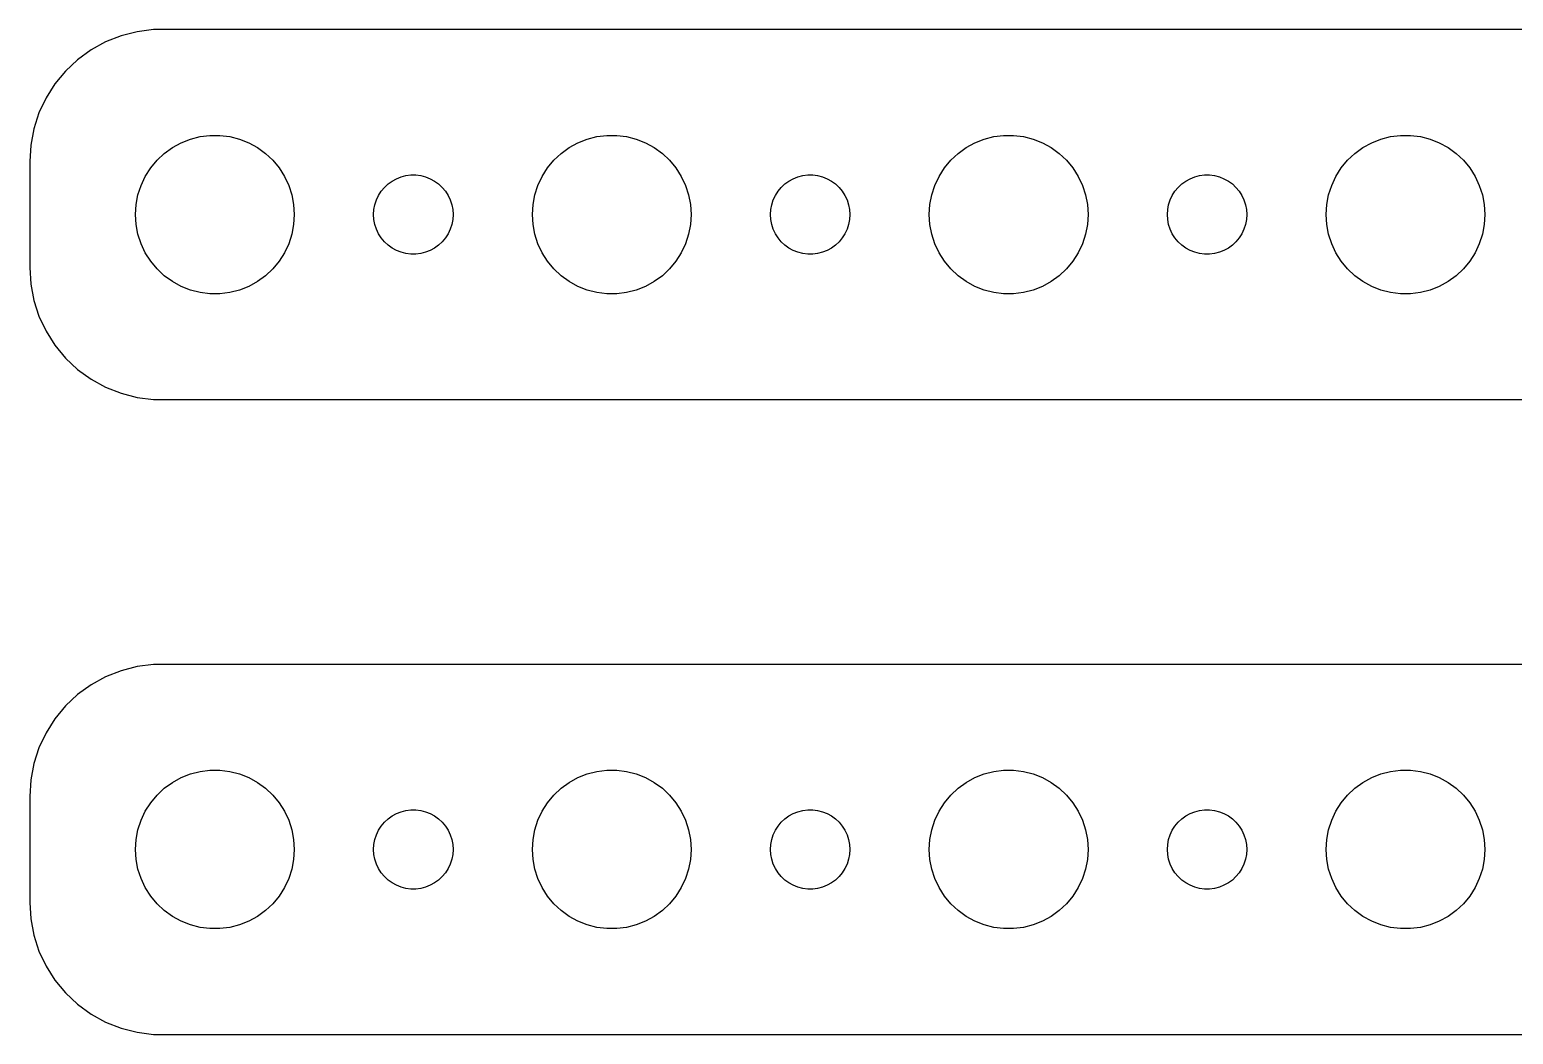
# Model space of a CAD drawing. Header units: metres. Extents: x -217 to 217, y 17 to 55.
# Drawn here: x -217 to -160.9, y 17 to 55 of the extents above; entities that cross this region are included whole.
import ezdxf

# ---------------------------------------------------------------- set-up
doc = ezdxf.new("R2010")
doc.units = ezdxf.units.M

msp = doc.modelspace()

# ---------------------------------------------------------------- linework, layer by layer
for p, q in [((-212.314, 54.9901), (-212.937, 54.9114)), ((212.314, 54.9901), (-212.314, 54.9901)), ((-214.129, 54.5241), (-214.679, 54.2216)), ((-213.545, 54.7553), (-214.129, 54.5241)), ((-212.937, 54.9114), (-213.545, 54.7553)), ((-215.187, 53.8526), (-215.645, 53.4227)), ((-214.679, 54.2216), (-215.187, 53.8526)), ((-215.645, 53.4227), (-216.045, 52.9389)), ((-216.045, 52.9389), (-216.382, 52.4088)), ((-216.382, 52.4088), (-216.649, 51.8406)), ((-216.649, 51.8406), (-216.843, 51.2434)), ((-216.843, 51.2434), (-216.961, 50.6267)), ((-216.961, 50.6267), (-217, 50)), ((-211.912, 50.3115), (-211.607, 50.533)), ((-211.607, 50.533), (-211.277, 50.7145)), ((-211.277, 50.7145), (-210.927, 50.8532)), ((-210.927, 50.8532), (-210.562, 50.9469)), ((-210.562, 50.9469), (-210.188, 50.9941)), ((-210.188, 50.9941), (-209.812, 50.9941)), ((-209.812, 50.9941), (-209.438, 50.9469)), ((-209.438, 50.9469), (-209.073, 50.8532)), ((-209.073, 50.8532), (-208.723, 50.7145)), ((-208.723, 50.7145), (-208.393, 50.533)), ((-208.393, 50.533), (-208.088, 50.3115)), ((-196.912, 50.3115), (-196.607, 50.533)), ((-196.607, 50.533), (-196.277, 50.7145)), ((-196.277, 50.7145), (-195.927, 50.8532)), ((-195.927, 50.8532), (-195.562, 50.9469)), ((-195.562, 50.9469), (-195.188, 50.9941)), ((-195.188, 50.9941), (-194.812, 50.9941)), ((-194.812, 50.9941), (-194.438, 50.9469)), ((-194.438, 50.9469), (-194.073, 50.8532)), ((-194.073, 50.8532), (-193.723, 50.7145)), ((-193.723, 50.7145), (-193.393, 50.533)), ((-193.393, 50.533), (-193.088, 50.3115)), ((-181.912, 50.3115), (-181.607, 50.533)), ((-181.607, 50.533), (-181.277, 50.7145)), ((-181.277, 50.7145), (-180.927, 50.8532)), ((-180.927, 50.8532), (-180.562, 50.9469)), ((-180.562, 50.9469), (-180.188, 50.9941)), ((-180.188, 50.9941), (-179.812, 50.9941)), ((-179.812, 50.9941), (-179.438, 50.9469)), ((-179.438, 50.9469), (-179.073, 50.8532)), ((-179.073, 50.8532), (-178.723, 50.7145)), ((-178.723, 50.7145), (-178.393, 50.533)), ((-178.393, 50.533), (-178.088, 50.3115)), ((-166.912, 50.3115), (-166.607, 50.533)), ((-166.607, 50.533), (-166.277, 50.7145)), ((-166.277, 50.7145), (-165.927, 50.8532)), ((-165.927, 50.8532), (-165.562, 50.9469)), ((-165.562, 50.9469), (-165.188, 50.9941)), ((-165.188, 50.9941), (-164.812, 50.9941)), ((-164.812, 50.9941), (-164.438, 50.9469)), ((-164.438, 50.9469), (-164.073, 50.8532)), ((-164.073, 50.8532), (-163.723, 50.7145)), ((-163.723, 50.7145), (-163.393, 50.533)), ((-163.393, 50.533), (-163.088, 50.3115)), ((-217, 50), (-217, 46)), ((-212.427, 49.7634), (-212.187, 50.0536)), ((-212.187, 50.0536), (-211.912, 50.3115)), ((-208.088, 50.3115), (-207.813, 50.0536)), ((-207.813, 50.0536), (-207.573, 49.7634)), ((-197.427, 49.7634), (-197.187, 50.0536)), ((-197.187, 50.0536), (-196.912, 50.3115)), ((-193.088, 50.3115), (-192.813, 50.0536)), ((-192.813, 50.0536), (-192.573, 49.7634)), ((-182.427, 49.7634), (-182.187, 50.0536)), ((-182.187, 50.0536), (-181.912, 50.3115)), ((-178.088, 50.3115), (-177.813, 50.0536)), ((-177.813, 50.0536), (-177.573, 49.7634)), ((-167.427, 49.7634), (-167.187, 50.0536)), ((-167.187, 50.0536), (-166.912, 50.3115)), ((-163.088, 50.3115), (-162.813, 50.0536)), ((-162.813, 50.0536), (-162.573, 49.7634)), ((-212.789, 49.1044), (-212.629, 49.4453)), ((-212.629, 49.4453), (-212.427, 49.7634)), ((-207.573, 49.7634), (-207.371, 49.4453)), ((-207.371, 49.4453), (-207.211, 49.1044)), ((-203.304, 49.2665), (-203.139, 49.3572)), ((-203.139, 49.3572), (-202.964, 49.4266)), ((-202.964, 49.4266), (-202.781, 49.4734)), ((-202.781, 49.4734), (-202.594, 49.497)), ((-202.594, 49.497), (-202.406, 49.497)), ((-202.406, 49.497), (-202.219, 49.4734)), ((-202.219, 49.4734), (-202.036, 49.4266)), ((-202.036, 49.4266), (-201.861, 49.3572)), ((-201.861, 49.3572), (-201.696, 49.2665)), ((-197.789, 49.1044), (-197.629, 49.4453)), ((-197.629, 49.4453), (-197.427, 49.7634)), ((-192.573, 49.7634), (-192.371, 49.4453)), ((-192.371, 49.4453), (-192.211, 49.1044)), ((-188.304, 49.2665), (-188.139, 49.3572)), ((-188.139, 49.3572), (-187.964, 49.4266)), ((-187.964, 49.4266), (-187.781, 49.4734)), ((-187.781, 49.4734), (-187.594, 49.497)), ((-187.594, 49.497), (-187.406, 49.497)), ((-187.406, 49.497), (-187.219, 49.4734)), ((-187.219, 49.4734), (-187.036, 49.4266)), ((-187.036, 49.4266), (-186.861, 49.3572)), ((-186.861, 49.3572), (-186.696, 49.2665)), ((-182.789, 49.1044), (-182.629, 49.4453)), ((-182.629, 49.4453), (-182.427, 49.7634)), ((-177.573, 49.7634), (-177.371, 49.4453)), ((-177.371, 49.4453), (-177.211, 49.1044)), ((-173.304, 49.2665), (-173.139, 49.3572)), ((-173.139, 49.3572), (-172.964, 49.4266)), ((-172.964, 49.4266), (-172.781, 49.4734)), ((-172.781, 49.4734), (-172.594, 49.497)), ((-172.594, 49.497), (-172.406, 49.497)), ((-172.406, 49.497), (-172.219, 49.4734)), ((-172.219, 49.4734), (-172.036, 49.4266)), ((-172.036, 49.4266), (-171.861, 49.3572)), ((-171.861, 49.3572), (-171.696, 49.2665)), ((-167.789, 49.1044), (-167.629, 49.4453)), ((-167.629, 49.4453), (-167.427, 49.7634)), ((-162.573, 49.7634), (-162.371, 49.4453)), ((-162.371, 49.4453), (-162.211, 49.1044)), ((-212.906, 48.7461), (-212.789, 49.1044)), ((-207.211, 49.1044), (-207.094, 48.7461)), ((-203.814, 48.7226), (-203.714, 48.8817)), ((-203.714, 48.8817), (-203.593, 49.0268)), ((-203.593, 49.0268), (-203.456, 49.1558)), ((-203.456, 49.1558), (-203.304, 49.2665)), ((-201.696, 49.2665), (-201.544, 49.1558)), ((-201.544, 49.1558), (-201.407, 49.0268)), ((-201.407, 49.0268), (-201.286, 48.8817)), ((-201.286, 48.8817), (-201.186, 48.7226)), ((-197.906, 48.7461), (-197.789, 49.1044)), ((-192.211, 49.1044), (-192.094, 48.7461)), ((-188.814, 48.7226), (-188.714, 48.8817)), ((-188.714, 48.8817), (-188.593, 49.0268)), ((-188.593, 49.0268), (-188.456, 49.1558)), ((-188.456, 49.1558), (-188.304, 49.2665)), ((-186.696, 49.2665), (-186.544, 49.1558)), ((-186.544, 49.1558), (-186.407, 49.0268)), ((-186.407, 49.0268), (-186.286, 48.8817)), ((-186.286, 48.8817), (-186.186, 48.7226)), ((-182.906, 48.7461), (-182.789, 49.1044)), ((-177.211, 49.1044), (-177.094, 48.7461)), ((-173.814, 48.7226), (-173.714, 48.8817)), ((-173.714, 48.8817), (-173.593, 49.0268)), ((-173.593, 49.0268), (-173.456, 49.1558)), ((-173.456, 49.1558), (-173.304, 49.2665)), ((-171.696, 49.2665), (-171.544, 49.1558)), ((-171.544, 49.1558), (-171.407, 49.0268)), ((-171.407, 49.0268), (-171.286, 48.8817)), ((-171.286, 48.8817), (-171.186, 48.7226)), ((-167.906, 48.7461), (-167.789, 49.1044)), ((-162.211, 49.1044), (-162.094, 48.7461)), ((-213, 48), (-212.976, 48.376)), ((-212.976, 48.376), (-212.906, 48.7461)), ((-207.094, 48.7461), (-207.024, 48.376)), ((-207.024, 48.376), (-207, 48)), ((-203.988, 48.188), (-203.953, 48.373)), ((-203.953, 48.373), (-203.895, 48.5522)), ((-203.895, 48.5522), (-203.814, 48.7226)), ((-201.186, 48.7226), (-201.105, 48.5522)), ((-201.105, 48.5522), (-201.047, 48.373)), ((-201.047, 48.373), (-201.012, 48.188)), ((-198, 48), (-197.976, 48.376)), ((-197.976, 48.376), (-197.906, 48.7461)), ((-192.094, 48.7461), (-192.024, 48.376)), ((-192.024, 48.376), (-192, 48)), ((-188.988, 48.188), (-188.953, 48.373)), ((-188.953, 48.373), (-188.895, 48.5522)), ((-188.895, 48.5522), (-188.814, 48.7226)), ((-186.186, 48.7226), (-186.105, 48.5522)), ((-186.105, 48.5522), (-186.047, 48.373)), ((-186.047, 48.373), (-186.012, 48.188)), ((-183, 48), (-182.976, 48.376)), ((-182.976, 48.376), (-182.906, 48.7461)), ((-177.094, 48.7461), (-177.024, 48.376)), ((-177.024, 48.376), (-177, 48)), ((-173.988, 48.188), (-173.953, 48.373)), ((-173.953, 48.373), (-173.895, 48.5522)), ((-173.895, 48.5522), (-173.814, 48.7226)), ((-171.186, 48.7226), (-171.105, 48.5522)), ((-171.105, 48.5522), (-171.047, 48.373)), ((-171.047, 48.373), (-171.012, 48.188)), ((-168, 48), (-167.976, 48.376)), ((-167.976, 48.376), (-167.906, 48.7461)), ((-162.094, 48.7461), (-162.024, 48.376)), ((-162.024, 48.376), (-162, 48)), ((-212.976, 47.624), (-213, 48)), ((-207, 48), (-207.024, 47.624)), ((-204, 48), (-203.988, 48.188)), ((-203.988, 47.812), (-204, 48)), ((-203.953, 47.627), (-203.988, 47.812)), ((-201.012, 47.812), (-201.047, 47.627)), ((-201.012, 48.188), (-201, 48)), ((-201, 48), (-201.012, 47.812)), ((-197.976, 47.624), (-198, 48)), ((-192, 48), (-192.024, 47.624)), ((-189, 48), (-188.988, 48.188)), ((-188.988, 47.812), (-189, 48)), ((-188.953, 47.627), (-188.988, 47.812)), ((-186.012, 47.812), (-186.047, 47.627)), ((-186.012, 48.188), (-186, 48)), ((-186, 48), (-186.012, 47.812)), ((-182.976, 47.624), (-183, 48)), ((-177, 48), (-177.024, 47.624)), ((-174, 48), (-173.988, 48.188)), ((-173.988, 47.812), (-174, 48)), ((-173.953, 47.627), (-173.988, 47.812)), ((-171.012, 47.812), (-171.047, 47.627)), ((-171.012, 48.188), (-171, 48)), ((-171, 48), (-171.012, 47.812)), ((-167.976, 47.624), (-168, 48)), ((-162, 48), (-162.024, 47.624)), ((-212.906, 47.2539), (-212.976, 47.624)), ((-212.789, 46.8956), (-212.906, 47.2539)), ((-207.094, 47.2539), (-207.211, 46.8956)), ((-207.024, 47.624), (-207.094, 47.2539)), ((-203.895, 47.4478), (-203.953, 47.627)), ((-203.814, 47.2774), (-203.895, 47.4478)), ((-203.714, 47.1183), (-203.814, 47.2774)), ((-203.593, 46.9732), (-203.714, 47.1183)), ((-201.286, 47.1183), (-201.407, 46.9732)), ((-201.186, 47.2774), (-201.286, 47.1183)), ((-201.105, 47.4478), (-201.186, 47.2774)), ((-201.047, 47.627), (-201.105, 47.4478)), ((-197.906, 47.2539), (-197.976, 47.624)), ((-197.789, 46.8956), (-197.906, 47.2539)), ((-192.094, 47.2539), (-192.211, 46.8956)), ((-192.024, 47.624), (-192.094, 47.2539)), ((-188.895, 47.4478), (-188.953, 47.627)), ((-188.814, 47.2774), (-188.895, 47.4478)), ((-188.714, 47.1183), (-188.814, 47.2774)), ((-188.593, 46.9732), (-188.714, 47.1183)), ((-186.286, 47.1183), (-186.407, 46.9732)), ((-186.186, 47.2774), (-186.286, 47.1183)), ((-186.105, 47.4478), (-186.186, 47.2774)), ((-186.047, 47.627), (-186.105, 47.4478)), ((-182.906, 47.2539), (-182.976, 47.624)), ((-182.789, 46.8956), (-182.906, 47.2539)), ((-177.094, 47.2539), (-177.211, 46.8956)), ((-177.024, 47.624), (-177.094, 47.2539)), ((-173.895, 47.4478), (-173.953, 47.627)), ((-173.814, 47.2774), (-173.895, 47.4478)), ((-173.714, 47.1183), (-173.814, 47.2774)), ((-173.593, 46.9732), (-173.714, 47.1183)), ((-171.286, 47.1183), (-171.407, 46.9732)), ((-171.186, 47.2774), (-171.286, 47.1183)), ((-171.105, 47.4478), (-171.186, 47.2774)), ((-171.047, 47.627), (-171.105, 47.4478)), ((-167.906, 47.2539), (-167.976, 47.624)), ((-167.789, 46.8956), (-167.906, 47.2539)), ((-162.094, 47.2539), (-162.211, 46.8956)), ((-162.024, 47.624), (-162.094, 47.2539)), ((-212.629, 46.5547), (-212.789, 46.8956)), ((-212.427, 46.2366), (-212.629, 46.5547)), ((-207.371, 46.5547), (-207.573, 46.2366)), ((-207.211, 46.8956), (-207.371, 46.5547)), ((-203.456, 46.8442), (-203.593, 46.9732)), ((-203.304, 46.7335), (-203.456, 46.8442)), ((-203.139, 46.6428), (-203.304, 46.7335)), ((-202.964, 46.5734), (-203.139, 46.6428)), ((-202.781, 46.5266), (-202.964, 46.5734)), ((-202.036, 46.5734), (-202.219, 46.5266)), ((-201.861, 46.6428), (-202.036, 46.5734)), ((-201.696, 46.7335), (-201.861, 46.6428)), ((-201.544, 46.8442), (-201.696, 46.7335)), ((-201.407, 46.9732), (-201.544, 46.8442)), ((-197.629, 46.5547), (-197.789, 46.8956)), ((-197.427, 46.2366), (-197.629, 46.5547)), ((-192.371, 46.5547), (-192.573, 46.2366)), ((-192.211, 46.8956), (-192.371, 46.5547)), ((-188.456, 46.8442), (-188.593, 46.9732)), ((-188.304, 46.7335), (-188.456, 46.8442)), ((-188.139, 46.6428), (-188.304, 46.7335)), ((-187.964, 46.5734), (-188.139, 46.6428)), ((-187.781, 46.5266), (-187.964, 46.5734)), ((-187.036, 46.5734), (-187.219, 46.5266)), ((-186.861, 46.6428), (-187.036, 46.5734)), ((-186.696, 46.7335), (-186.861, 46.6428)), ((-186.544, 46.8442), (-186.696, 46.7335)), ((-186.407, 46.9732), (-186.544, 46.8442)), ((-182.629, 46.5547), (-182.789, 46.8956)), ((-182.427, 46.2366), (-182.629, 46.5547)), ((-177.371, 46.5547), (-177.573, 46.2366)), ((-177.211, 46.8956), (-177.371, 46.5547)), ((-173.456, 46.8442), (-173.593, 46.9732)), ((-173.304, 46.7335), (-173.456, 46.8442)), ((-173.139, 46.6428), (-173.304, 46.7335)), ((-172.964, 46.5734), (-173.139, 46.6428)), ((-172.781, 46.5266), (-172.964, 46.5734)), ((-172.036, 46.5734), (-172.219, 46.5266)), ((-171.861, 46.6428), (-172.036, 46.5734)), ((-171.696, 46.7335), (-171.861, 46.6428)), ((-171.544, 46.8442), (-171.696, 46.7335)), ((-171.407, 46.9732), (-171.544, 46.8442)), ((-167.629, 46.5547), (-167.789, 46.8956)), ((-167.427, 46.2366), (-167.629, 46.5547)), ((-162.371, 46.5547), (-162.573, 46.2366)), ((-162.211, 46.8956), (-162.371, 46.5547)), ((-217, 46), (-216.961, 45.3733)), ((-212.187, 45.9464), (-212.427, 46.2366)), ((-207.573, 46.2366), (-207.813, 45.9464)), ((-202.594, 46.503), (-202.781, 46.5266)), ((-202.406, 46.503), (-202.594, 46.503)), ((-202.219, 46.5266), (-202.406, 46.503)), ((-197.187, 45.9464), (-197.427, 46.2366)), ((-192.573, 46.2366), (-192.813, 45.9464)), ((-187.594, 46.503), (-187.781, 46.5266)), ((-187.406, 46.503), (-187.594, 46.503)), ((-187.219, 46.5266), (-187.406, 46.503)), ((-182.187, 45.9464), (-182.427, 46.2366)), ((-177.573, 46.2366), (-177.813, 45.9464)), ((-172.594, 46.503), (-172.781, 46.5266)), ((-172.406, 46.503), (-172.594, 46.503)), ((-172.219, 46.5266), (-172.406, 46.503)), ((-167.187, 45.9464), (-167.427, 46.2366)), ((-162.573, 46.2366), (-162.813, 45.9464)), ((-211.912, 45.6885), (-212.187, 45.9464)), ((-211.607, 45.467), (-211.912, 45.6885)), ((-211.277, 45.2855), (-211.607, 45.467)), ((-208.393, 45.467), (-208.723, 45.2855)), ((-208.088, 45.6885), (-208.393, 45.467)), ((-207.813, 45.9464), (-208.088, 45.6885)), ((-196.912, 45.6885), (-197.187, 45.9464)), ((-196.607, 45.467), (-196.912, 45.6885)), ((-196.277, 45.2855), (-196.607, 45.467)), ((-193.393, 45.467), (-193.723, 45.2855)), ((-193.088, 45.6885), (-193.393, 45.467)), ((-192.813, 45.9464), (-193.088, 45.6885)), ((-181.912, 45.6885), (-182.187, 45.9464)), ((-181.607, 45.467), (-181.912, 45.6885)), ((-181.277, 45.2855), (-181.607, 45.467)), ((-178.393, 45.467), (-178.723, 45.2855)), ((-178.088, 45.6885), (-178.393, 45.467)), ((-177.813, 45.9464), (-178.088, 45.6885)), ((-166.912, 45.6885), (-167.187, 45.9464)), ((-166.607, 45.467), (-166.912, 45.6885)), ((-166.277, 45.2855), (-166.607, 45.467)), ((-163.393, 45.467), (-163.723, 45.2855)), ((-163.088, 45.6885), (-163.393, 45.467)), ((-162.813, 45.9464), (-163.088, 45.6885)), ((-216.961, 45.3733), (-216.843, 44.7566)), ((-210.927, 45.1468), (-211.277, 45.2855)), ((-210.562, 45.0531), (-210.927, 45.1468)), ((-210.188, 45.0059), (-210.562, 45.0531)), ((-209.812, 45.0059), (-210.188, 45.0059)), ((-209.438, 45.0531), (-209.812, 45.0059)), ((-209.073, 45.1468), (-209.438, 45.0531)), ((-208.723, 45.2855), (-209.073, 45.1468)), ((-195.927, 45.1468), (-196.277, 45.2855)), ((-195.562, 45.0531), (-195.927, 45.1468)), ((-195.188, 45.0059), (-195.562, 45.0531)), ((-194.812, 45.0059), (-195.188, 45.0059)), ((-194.438, 45.0531), (-194.812, 45.0059)), ((-194.073, 45.1468), (-194.438, 45.0531)), ((-193.723, 45.2855), (-194.073, 45.1468)), ((-180.927, 45.1468), (-181.277, 45.2855)), ((-180.562, 45.0531), (-180.927, 45.1468)), ((-180.188, 45.0059), (-180.562, 45.0531)), ((-179.812, 45.0059), (-180.188, 45.0059)), ((-179.438, 45.0531), (-179.812, 45.0059)), ((-179.073, 45.1468), (-179.438, 45.0531)), ((-178.723, 45.2855), (-179.073, 45.1468)), ((-165.927, 45.1468), (-166.277, 45.2855)), ((-165.562, 45.0531), (-165.927, 45.1468)), ((-165.188, 45.0059), (-165.562, 45.0531)), ((-164.812, 45.0059), (-165.188, 45.0059)), ((-164.438, 45.0531), (-164.812, 45.0059)), ((-164.073, 45.1468), (-164.438, 45.0531)), ((-163.723, 45.2855), (-164.073, 45.1468)), ((-216.843, 44.7566), (-216.649, 44.1594)), ((-216.649, 44.1594), (-216.382, 43.5912)), ((-216.382, 43.5912), (-216.045, 43.0611)), ((-216.045, 43.0611), (-215.645, 42.5773)), ((-215.645, 42.5773), (-215.187, 42.1474)), ((-215.187, 42.1474), (-214.679, 41.7784)), ((-214.679, 41.7784), (-214.129, 41.4759)), ((-214.129, 41.4759), (-213.545, 41.2447)), ((-213.545, 41.2447), (-212.937, 41.0886)), ((-212.937, 41.0886), (-212.314, 41.0099)), ((-212.314, 41.0099), (212.314, 41.0099)), ((-212.937, 30.9114), (-213.545, 30.7553)), ((-212.314, 30.9901), (-212.937, 30.9114)), ((212.314, 30.9901), (-212.314, 30.9901)), ((-214.129, 30.5241), (-214.679, 30.2216)), ((-213.545, 30.7553), (-214.129, 30.5241)), ((-215.187, 29.8526), (-215.645, 29.4227)), ((-214.679, 30.2216), (-215.187, 29.8526)), ((-215.645, 29.4227), (-216.045, 28.9389)), ((-216.045, 28.9389), (-216.382, 28.4088)), ((-216.382, 28.4088), (-216.649, 27.8406)), ((-216.649, 27.8406), (-216.843, 27.2434)), ((-216.843, 27.2434), (-216.961, 26.6267)), ((-210.927, 26.8532), (-210.562, 26.9469)), ((-210.562, 26.9469), (-210.188, 26.9941)), ((-210.188, 26.9941), (-209.812, 26.9941)), ((-209.812, 26.9941), (-209.438, 26.9469)), ((-209.438, 26.9469), (-209.073, 26.8532)), ((-195.927, 26.8532), (-195.562, 26.9469)), ((-195.562, 26.9469), (-195.188, 26.9941)), ((-195.188, 26.9941), (-194.812, 26.9941)), ((-194.812, 26.9941), (-194.438, 26.9469)), ((-194.438, 26.9469), (-194.073, 26.8532)), ((-180.927, 26.8532), (-180.562, 26.9469)), ((-180.562, 26.9469), (-180.188, 26.9941)), ((-180.188, 26.9941), (-179.812, 26.9941)), ((-179.812, 26.9941), (-179.438, 26.9469)), ((-179.438, 26.9469), (-179.073, 26.8532)), ((-165.927, 26.8532), (-165.562, 26.9469)), ((-165.562, 26.9469), (-165.188, 26.9941)), ((-165.188, 26.9941), (-164.812, 26.9941)), ((-164.812, 26.9941), (-164.438, 26.9469)), ((-164.438, 26.9469), (-164.073, 26.8532)), ((-216.961, 26.6267), (-217, 26)), ((-211.912, 26.3115), (-211.607, 26.533)), ((-211.607, 26.533), (-211.277, 26.7145)), ((-211.277, 26.7145), (-210.927, 26.8532)), ((-209.073, 26.8532), (-208.723, 26.7145)), ((-208.723, 26.7145), (-208.393, 26.533)), ((-208.393, 26.533), (-208.088, 26.3115)), ((-196.912, 26.3115), (-196.607, 26.533)), ((-196.607, 26.533), (-196.277, 26.7145)), ((-196.277, 26.7145), (-195.927, 26.8532)), ((-194.073, 26.8532), (-193.723, 26.7145)), ((-193.723, 26.7145), (-193.393, 26.533)), ((-193.393, 26.533), (-193.088, 26.3115)), ((-181.912, 26.3115), (-181.607, 26.533)), ((-181.607, 26.533), (-181.277, 26.7145)), ((-181.277, 26.7145), (-180.927, 26.8532)), ((-179.073, 26.8532), (-178.723, 26.7145)), ((-178.723, 26.7145), (-178.393, 26.533)), ((-178.393, 26.533), (-178.088, 26.3115)), ((-166.912, 26.3115), (-166.607, 26.533)), ((-166.607, 26.533), (-166.277, 26.7145)), ((-166.277, 26.7145), (-165.927, 26.8532)), ((-164.073, 26.8532), (-163.723, 26.7145)), ((-163.723, 26.7145), (-163.393, 26.533)), ((-163.393, 26.533), (-163.088, 26.3115)), ((-217, 26), (-217, 22)), ((-212.427, 25.7634), (-212.187, 26.0536)), ((-212.187, 26.0536), (-211.912, 26.3115)), ((-208.088, 26.3115), (-207.813, 26.0536)), ((-207.813, 26.0536), (-207.573, 25.7634)), ((-197.427, 25.7634), (-197.187, 26.0536)), ((-197.187, 26.0536), (-196.912, 26.3115)), ((-193.088, 26.3115), (-192.813, 26.0536)), ((-192.813, 26.0536), (-192.573, 25.7634)), ((-182.427, 25.7634), (-182.187, 26.0536)), ((-182.187, 26.0536), (-181.912, 26.3115)), ((-178.088, 26.3115), (-177.813, 26.0536)), ((-177.813, 26.0536), (-177.573, 25.7634)), ((-167.427, 25.7634), (-167.187, 26.0536)), ((-167.187, 26.0536), (-166.912, 26.3115)), ((-163.088, 26.3115), (-162.813, 26.0536)), ((-162.813, 26.0536), (-162.573, 25.7634)), ((-212.789, 25.1044), (-212.629, 25.4453)), ((-212.629, 25.4453), (-212.427, 25.7634)), ((-207.573, 25.7634), (-207.371, 25.4453)), ((-207.371, 25.4453), (-207.211, 25.1044)), ((-203.456, 25.1558), (-203.304, 25.2665)), ((-203.304, 25.2665), (-203.139, 25.3572)), ((-203.139, 25.3572), (-202.964, 25.4266)), ((-202.964, 25.4266), (-202.781, 25.4734)), ((-202.781, 25.4734), (-202.594, 25.497)), ((-202.594, 25.497), (-202.406, 25.497)), ((-202.406, 25.497), (-202.219, 25.4734)), ((-202.219, 25.4734), (-202.036, 25.4266)), ((-202.036, 25.4266), (-201.861, 25.3572)), ((-201.861, 25.3572), (-201.696, 25.2665)), ((-201.696, 25.2665), (-201.544, 25.1558)), ((-197.789, 25.1044), (-197.629, 25.4453)), ((-197.629, 25.4453), (-197.427, 25.7634)), ((-192.573, 25.7634), (-192.371, 25.4453)), ((-192.371, 25.4453), (-192.211, 25.1044)), ((-188.456, 25.1558), (-188.304, 25.2665)), ((-188.304, 25.2665), (-188.139, 25.3572)), ((-188.139, 25.3572), (-187.964, 25.4266)), ((-187.964, 25.4266), (-187.781, 25.4734)), ((-187.781, 25.4734), (-187.594, 25.497)), ((-187.594, 25.497), (-187.406, 25.497)), ((-187.406, 25.497), (-187.219, 25.4734)), ((-187.219, 25.4734), (-187.036, 25.4266)), ((-187.036, 25.4266), (-186.861, 25.3572)), ((-186.861, 25.3572), (-186.696, 25.2665)), ((-186.696, 25.2665), (-186.544, 25.1558)), ((-182.789, 25.1044), (-182.629, 25.4453)), ((-182.629, 25.4453), (-182.427, 25.7634)), ((-177.573, 25.7634), (-177.371, 25.4453)), ((-177.371, 25.4453), (-177.211, 25.1044)), ((-173.456, 25.1558), (-173.304, 25.2665)), ((-173.304, 25.2665), (-173.139, 25.3572)), ((-173.139, 25.3572), (-172.964, 25.4266)), ((-172.964, 25.4266), (-172.781, 25.4734)), ((-172.781, 25.4734), (-172.594, 25.497)), ((-172.594, 25.497), (-172.406, 25.497)), ((-172.406, 25.497), (-172.219, 25.4734)), ((-172.219, 25.4734), (-172.036, 25.4266)), ((-172.036, 25.4266), (-171.861, 25.3572)), ((-171.861, 25.3572), (-171.696, 25.2665)), ((-171.696, 25.2665), (-171.544, 25.1558)), ((-167.789, 25.1044), (-167.629, 25.4453)), ((-167.629, 25.4453), (-167.427, 25.7634)), ((-162.573, 25.7634), (-162.371, 25.4453)), ((-162.371, 25.4453), (-162.211, 25.1044)), ((-212.976, 24.376), (-212.906, 24.7461)), ((-212.906, 24.7461), (-212.789, 25.1044)), ((-207.211, 25.1044), (-207.094, 24.7461)), ((-207.094, 24.7461), (-207.024, 24.376)), ((-203.895, 24.5522), (-203.814, 24.7226)), ((-203.814, 24.7226), (-203.714, 24.8817)), ((-203.714, 24.8817), (-203.593, 25.0268)), ((-203.593, 25.0268), (-203.456, 25.1558)), ((-201.544, 25.1558), (-201.407, 25.0268)), ((-201.407, 25.0268), (-201.286, 24.8817)), ((-201.286, 24.8817), (-201.186, 24.7226)), ((-201.186, 24.7226), (-201.105, 24.5522)), ((-197.976, 24.376), (-197.906, 24.7461)), ((-197.906, 24.7461), (-197.789, 25.1044)), ((-192.211, 25.1044), (-192.094, 24.7461)), ((-192.094, 24.7461), (-192.024, 24.376)), ((-188.895, 24.5522), (-188.814, 24.7226)), ((-188.814, 24.7226), (-188.714, 24.8817)), ((-188.714, 24.8817), (-188.593, 25.0268)), ((-188.593, 25.0268), (-188.456, 25.1558)), ((-186.544, 25.1558), (-186.407, 25.0268)), ((-186.407, 25.0268), (-186.286, 24.8817)), ((-186.286, 24.8817), (-186.186, 24.7226)), ((-186.186, 24.7226), (-186.105, 24.5522)), ((-182.976, 24.376), (-182.906, 24.7461)), ((-182.906, 24.7461), (-182.789, 25.1044)), ((-177.211, 25.1044), (-177.094, 24.7461)), ((-177.094, 24.7461), (-177.024, 24.376)), ((-173.895, 24.5522), (-173.814, 24.7226)), ((-173.814, 24.7226), (-173.714, 24.8817)), ((-173.714, 24.8817), (-173.593, 25.0268)), ((-173.593, 25.0268), (-173.456, 25.1558)), ((-171.544, 25.1558), (-171.407, 25.0268)), ((-171.407, 25.0268), (-171.286, 24.8817)), ((-171.286, 24.8817), (-171.186, 24.7226)), ((-171.186, 24.7226), (-171.105, 24.5522)), ((-167.976, 24.376), (-167.906, 24.7461)), ((-167.906, 24.7461), (-167.789, 25.1044)), ((-162.211, 25.1044), (-162.094, 24.7461)), ((-162.094, 24.7461), (-162.024, 24.376)), ((-213, 24), (-212.976, 24.376)), ((-207.024, 24.376), (-207, 24)), ((-204, 24), (-203.988, 24.188)), ((-203.988, 24.188), (-203.953, 24.373)), ((-203.953, 24.373), (-203.895, 24.5522)), ((-201.105, 24.5522), (-201.047, 24.373)), ((-201.047, 24.373), (-201.012, 24.188)), ((-201.012, 24.188), (-201, 24)), ((-198, 24), (-197.976, 24.376)), ((-192.024, 24.376), (-192, 24)), ((-189, 24), (-188.988, 24.188)), ((-188.988, 24.188), (-188.953, 24.373)), ((-188.953, 24.373), (-188.895, 24.5522)), ((-186.105, 24.5522), (-186.047, 24.373)), ((-186.047, 24.373), (-186.012, 24.188)), ((-186.012, 24.188), (-186, 24)), ((-183, 24), (-182.976, 24.376)), ((-177.024, 24.376), (-177, 24)), ((-174, 24), (-173.988, 24.188)), ((-173.988, 24.188), (-173.953, 24.373)), ((-173.953, 24.373), (-173.895, 24.5522)), ((-171.105, 24.5522), (-171.047, 24.373)), ((-171.047, 24.373), (-171.012, 24.188)), ((-171.012, 24.188), (-171, 24)), ((-168, 24), (-167.976, 24.376)), ((-162.024, 24.376), (-162, 24)), ((-212.976, 23.624), (-213, 24)), ((-212.906, 23.2539), (-212.976, 23.624)), ((-207.024, 23.624), (-207.094, 23.2539)), ((-207, 24), (-207.024, 23.624)), ((-203.988, 23.812), (-204, 24)), ((-203.953, 23.627), (-203.988, 23.812)), ((-203.895, 23.4478), (-203.953, 23.627)), ((-201.047, 23.627), (-201.105, 23.4478)), ((-201.012, 23.812), (-201.047, 23.627)), ((-201, 24), (-201.012, 23.812)), ((-197.976, 23.624), (-198, 24)), ((-197.906, 23.2539), (-197.976, 23.624)), ((-192.024, 23.624), (-192.094, 23.2539)), ((-192, 24), (-192.024, 23.624)), ((-188.988, 23.812), (-189, 24)), ((-188.953, 23.627), (-188.988, 23.812)), ((-188.895, 23.4478), (-188.953, 23.627)), ((-186.047, 23.627), (-186.105, 23.4478)), ((-186.012, 23.812), (-186.047, 23.627)), ((-186, 24), (-186.012, 23.812)), ((-182.976, 23.624), (-183, 24)), ((-182.906, 23.2539), (-182.976, 23.624)), ((-177.024, 23.624), (-177.094, 23.2539)), ((-177, 24), (-177.024, 23.624)), ((-173.988, 23.812), (-174, 24)), ((-173.953, 23.627), (-173.988, 23.812)), ((-173.895, 23.4478), (-173.953, 23.627)), ((-171.047, 23.627), (-171.105, 23.4478)), ((-171.012, 23.812), (-171.047, 23.627)), ((-171, 24), (-171.012, 23.812)), ((-167.976, 23.624), (-168, 24)), ((-167.906, 23.2539), (-167.976, 23.624)), ((-162.024, 23.624), (-162.094, 23.2539)), ((-162, 24), (-162.024, 23.624)), ((-212.789, 22.8956), (-212.906, 23.2539)), ((-207.094, 23.2539), (-207.211, 22.8956)), ((-203.814, 23.2774), (-203.895, 23.4478)), ((-203.714, 23.1183), (-203.814, 23.2774)), ((-203.593, 22.9732), (-203.714, 23.1183)), ((-201.286, 23.1183), (-201.407, 22.9732)), ((-201.186, 23.2774), (-201.286, 23.1183)), ((-201.105, 23.4478), (-201.186, 23.2774)), ((-197.789, 22.8956), (-197.906, 23.2539)), ((-192.094, 23.2539), (-192.211, 22.8956)), ((-188.814, 23.2774), (-188.895, 23.4478)), ((-188.714, 23.1183), (-188.814, 23.2774)), ((-188.593, 22.9732), (-188.714, 23.1183)), ((-186.286, 23.1183), (-186.407, 22.9732)), ((-186.186, 23.2774), (-186.286, 23.1183)), ((-186.105, 23.4478), (-186.186, 23.2774)), ((-182.789, 22.8956), (-182.906, 23.2539)), ((-177.094, 23.2539), (-177.211, 22.8956)), ((-173.814, 23.2774), (-173.895, 23.4478)), ((-173.714, 23.1183), (-173.814, 23.2774)), ((-173.593, 22.9732), (-173.714, 23.1183)), ((-171.286, 23.1183), (-171.407, 22.9732)), ((-171.186, 23.2774), (-171.286, 23.1183)), ((-171.105, 23.4478), (-171.186, 23.2774)), ((-167.789, 22.8956), (-167.906, 23.2539)), ((-162.094, 23.2539), (-162.211, 22.8956)), ((-212.629, 22.5547), (-212.789, 22.8956)), ((-212.427, 22.2366), (-212.629, 22.5547)), ((-207.371, 22.5547), (-207.573, 22.2366)), ((-207.211, 22.8956), (-207.371, 22.5547)), ((-203.456, 22.8442), (-203.593, 22.9732)), ((-203.304, 22.7335), (-203.456, 22.8442)), ((-203.139, 22.6428), (-203.304, 22.7335)), ((-202.964, 22.5734), (-203.139, 22.6428)), ((-202.781, 22.5266), (-202.964, 22.5734)), ((-202.594, 22.503), (-202.781, 22.5266)), ((-202.406, 22.503), (-202.594, 22.503)), ((-202.219, 22.5266), (-202.406, 22.503)), ((-202.036, 22.5734), (-202.219, 22.5266)), ((-201.861, 22.6428), (-202.036, 22.5734)), ((-201.696, 22.7335), (-201.861, 22.6428)), ((-201.544, 22.8442), (-201.696, 22.7335)), ((-201.407, 22.9732), (-201.544, 22.8442)), ((-197.629, 22.5547), (-197.789, 22.8956)), ((-197.427, 22.2366), (-197.629, 22.5547)), ((-192.371, 22.5547), (-192.573, 22.2366)), ((-192.211, 22.8956), (-192.371, 22.5547)), ((-188.456, 22.8442), (-188.593, 22.9732)), ((-188.304, 22.7335), (-188.456, 22.8442)), ((-188.139, 22.6428), (-188.304, 22.7335)), ((-187.964, 22.5734), (-188.139, 22.6428)), ((-187.781, 22.5266), (-187.964, 22.5734)), ((-187.594, 22.503), (-187.781, 22.5266)), ((-187.406, 22.503), (-187.594, 22.503)), ((-187.219, 22.5266), (-187.406, 22.503)), ((-187.036, 22.5734), (-187.219, 22.5266)), ((-186.861, 22.6428), (-187.036, 22.5734)), ((-186.696, 22.7335), (-186.861, 22.6428)), ((-186.544, 22.8442), (-186.696, 22.7335)), ((-186.407, 22.9732), (-186.544, 22.8442)), ((-182.629, 22.5547), (-182.789, 22.8956)), ((-182.427, 22.2366), (-182.629, 22.5547)), ((-177.371, 22.5547), (-177.573, 22.2366)), ((-177.211, 22.8956), (-177.371, 22.5547)), ((-173.456, 22.8442), (-173.593, 22.9732)), ((-173.304, 22.7335), (-173.456, 22.8442)), ((-173.139, 22.6428), (-173.304, 22.7335)), ((-172.964, 22.5734), (-173.139, 22.6428)), ((-172.781, 22.5266), (-172.964, 22.5734)), ((-172.594, 22.503), (-172.781, 22.5266)), ((-172.406, 22.503), (-172.594, 22.503)), ((-172.219, 22.5266), (-172.406, 22.503)), ((-172.036, 22.5734), (-172.219, 22.5266)), ((-171.861, 22.6428), (-172.036, 22.5734)), ((-171.696, 22.7335), (-171.861, 22.6428)), ((-171.544, 22.8442), (-171.696, 22.7335)), ((-171.407, 22.9732), (-171.544, 22.8442)), ((-167.629, 22.5547), (-167.789, 22.8956)), ((-167.427, 22.2366), (-167.629, 22.5547)), ((-162.371, 22.5547), (-162.573, 22.2366)), ((-162.211, 22.8956), (-162.371, 22.5547)), ((-217, 22), (-216.961, 21.3733)), ((-212.187, 21.9464), (-212.427, 22.2366)), ((-211.912, 21.6885), (-212.187, 21.9464)), ((-207.813, 21.9464), (-208.088, 21.6885)), ((-207.573, 22.2366), (-207.813, 21.9464)), ((-197.187, 21.9464), (-197.427, 22.2366)), ((-196.912, 21.6885), (-197.187, 21.9464)), ((-192.813, 21.9464), (-193.088, 21.6885)), ((-192.573, 22.2366), (-192.813, 21.9464)), ((-182.187, 21.9464), (-182.427, 22.2366)), ((-181.912, 21.6885), (-182.187, 21.9464)), ((-177.813, 21.9464), (-178.088, 21.6885)), ((-177.573, 22.2366), (-177.813, 21.9464)), ((-167.187, 21.9464), (-167.427, 22.2366)), ((-166.912, 21.6885), (-167.187, 21.9464)), ((-162.813, 21.9464), (-163.088, 21.6885)), ((-162.573, 22.2366), (-162.813, 21.9464)), ((-216.961, 21.3733), (-216.843, 20.7566)), ((-211.607, 21.467), (-211.912, 21.6885)), ((-211.277, 21.2855), (-211.607, 21.467)), ((-208.393, 21.467), (-208.723, 21.2855)), ((-208.088, 21.6885), (-208.393, 21.467)), ((-196.607, 21.467), (-196.912, 21.6885)), ((-196.277, 21.2855), (-196.607, 21.467)), ((-193.393, 21.467), (-193.723, 21.2855)), ((-193.088, 21.6885), (-193.393, 21.467)), ((-181.607, 21.467), (-181.912, 21.6885)), ((-181.277, 21.2855), (-181.607, 21.467)), ((-178.393, 21.467), (-178.723, 21.2855)), ((-178.088, 21.6885), (-178.393, 21.467)), ((-166.607, 21.467), (-166.912, 21.6885)), ((-166.277, 21.2855), (-166.607, 21.467)), ((-163.393, 21.467), (-163.723, 21.2855)), ((-163.088, 21.6885), (-163.393, 21.467)), ((-216.843, 20.7566), (-216.649, 20.1594)), ((-210.927, 21.1468), (-211.277, 21.2855)), ((-210.562, 21.0531), (-210.927, 21.1468)), ((-210.188, 21.0059), (-210.562, 21.0531)), ((-209.812, 21.0059), (-210.188, 21.0059)), ((-209.438, 21.0531), (-209.812, 21.0059)), ((-209.073, 21.1468), (-209.438, 21.0531)), ((-208.723, 21.2855), (-209.073, 21.1468)), ((-195.927, 21.1468), (-196.277, 21.2855)), ((-195.562, 21.0531), (-195.927, 21.1468)), ((-195.188, 21.0059), (-195.562, 21.0531)), ((-194.812, 21.0059), (-195.188, 21.0059)), ((-194.438, 21.0531), (-194.812, 21.0059)), ((-194.073, 21.1468), (-194.438, 21.0531)), ((-193.723, 21.2855), (-194.073, 21.1468)), ((-180.927, 21.1468), (-181.277, 21.2855)), ((-180.562, 21.0531), (-180.927, 21.1468)), ((-180.188, 21.0059), (-180.562, 21.0531)), ((-179.812, 21.0059), (-180.188, 21.0059)), ((-179.438, 21.0531), (-179.812, 21.0059)), ((-179.073, 21.1468), (-179.438, 21.0531)), ((-178.723, 21.2855), (-179.073, 21.1468)), ((-165.927, 21.1468), (-166.277, 21.2855)), ((-165.562, 21.0531), (-165.927, 21.1468)), ((-165.188, 21.0059), (-165.562, 21.0531)), ((-164.812, 21.0059), (-165.188, 21.0059)), ((-164.438, 21.0531), (-164.812, 21.0059)), ((-164.073, 21.1468), (-164.438, 21.0531)), ((-163.723, 21.2855), (-164.073, 21.1468)), ((-216.649, 20.1594), (-216.382, 19.5912)), ((-216.382, 19.5912), (-216.045, 19.0611)), ((-216.045, 19.0611), (-215.645, 18.5773)), ((-215.645, 18.5773), (-215.187, 18.1474)), ((-215.187, 18.1474), (-214.679, 17.7784)), ((-214.679, 17.7784), (-214.129, 17.4759)), ((-214.129, 17.4759), (-213.545, 17.2447)), ((-213.545, 17.2447), (-212.937, 17.0886)), ((-212.937, 17.0886), (-212.314, 17.0099)), ((-212.314, 17.0099), (212.314, 17.0099))]:
    msp.add_line(p, q)

doc.saveas('drawing.dxf')
